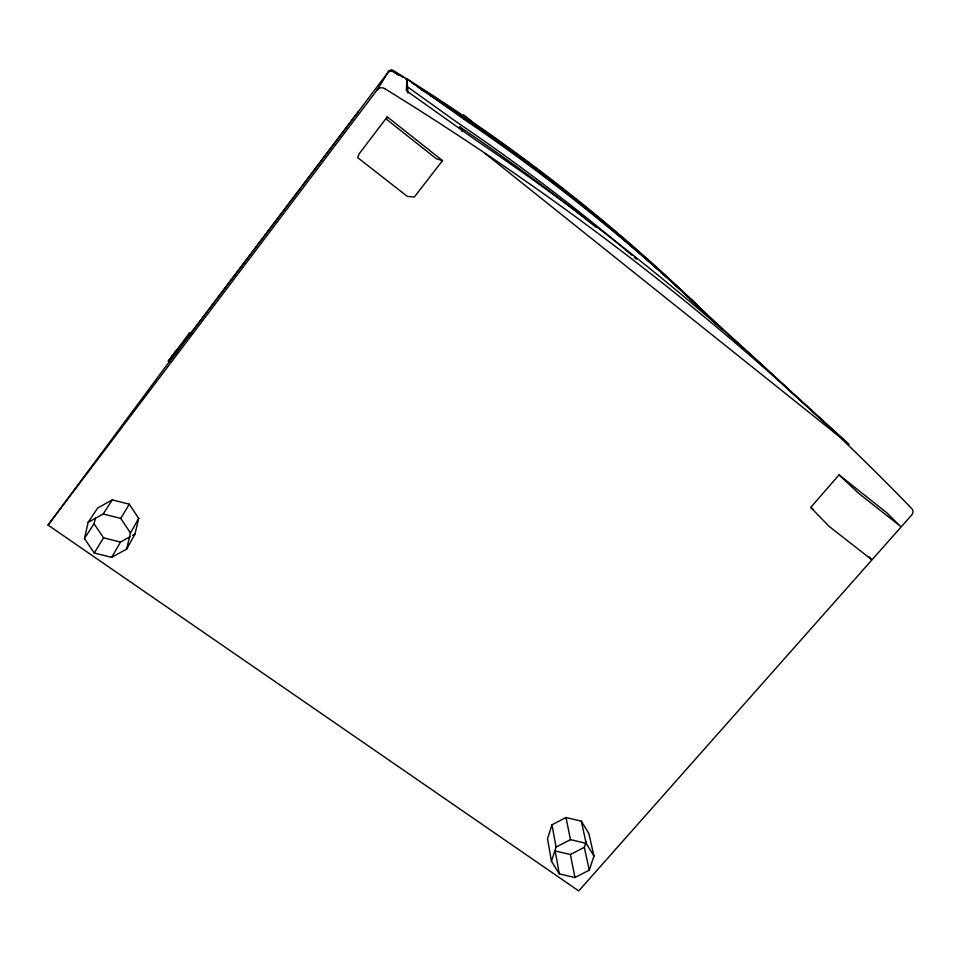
<?xml version="1.0" encoding="UTF-8"?>
<svg xmlns="http://www.w3.org/2000/svg" width="961" height="961" viewBox="0 0 961 961"><rect width="100%" height="100%" fill="white"/><g stroke="black" fill="none" stroke-linecap="round" stroke-linejoin="round"><path stroke-width="1.44" d="M408.005 93.085L406.935 78.682L460.92 117.158A1784.685 1363.599 12.7 0 1 707.284 314.752L848.923 444.402L792.633 393.542A2271.468 1615.285 12.2 0 0 476.62 140.666L406.371 90.706L406.935 78.682M84.46 538.532L88.148 522.352L97.662 507.997L112.281 499.876L129.303 504.189L138.696 518.363L135.008 534.04L126.672 549.091L111.692 557.356L94.25 553.007L84.46 538.532L94.07 523.745L95.379 518.027M126.672 549.091L130.456 532.983L138.696 518.363M387.283 116.846L386.622 119.308L387.8 120.341L436.33 158.733L442.504 160.619L414.347 197.041L407.272 196.368L358.777 158.481L357.624 157.424L359.162 153.82L387.283 116.846L442.504 160.619M551.998 824.778L547.53 838.653L551.458 861.308L559.302 873.885L574.942 877.537L589.273 870.149L593.958 856.011L588.865 833.511L581.297 821.138L566.005 817.511L551.998 824.778L556.059 847.097L551.458 861.308M589.273 870.149L584.324 847.326L586.138 841.8M111.692 557.356L120.461 542.076L130.155 536.718M130.456 532.983L120.762 518.411L129.303 504.189M94.25 553.007L103.536 537.836L94.07 523.745M384.628 88.58C576.348 206.687 755.118 346.44 911.677 508.513A5.273 4.793 -33.5 0 1 911.617 515.096L578.726 890.931L48.05 525.09L377.18 89.89L388.076 72.411A3.88 3.664 51.7 0 1 392.965 71.558L399.055 75.463M88.148 522.352L103.199 513.991L112.281 499.876M48.05 525.09L172.92 356.915L388.628 71.546M191.924 334.32L189.713 332.686L189.077 333.551L191.287 335.173M358.129 111.956L169.292 361.792L168.307 361.072L172.644 355.282M168.307 361.072L189.713 332.686M869.176 556.936L871.183 559.242L829.163 526.424L810.724 507.444L839.025 474.89L886.559 512.561L900.373 526.256L858.365 493.041L839.025 474.89M132.582 535.373L135.008 534.04M556.059 847.097L570.474 839.638L586.186 843.35L593.958 856.011M559.302 873.885L555.17 850.953L570.39 854.521L584.324 847.326M103.536 537.836L120.461 542.076M103.199 513.991L120.762 518.411M403.031 77.252L393.145 71.03A3.796 3.7 75.7 0 0 392.749 70.802M405.494 78.802L407.969 80.364M411.68 82.694L424.029 90.466M399.356 75.39L393.049 71.39A3.856 3.652 51.7 0 0 388.232 72.231M418.251 87.391L423.284 90.598M421.026 89.421L425.915 92.52M465.076 119.164C455.25 112.641 476.8 127.609 467.25 120.666M408.089 87.247L456.968 122.287A1783.808 1361.689 12.7 0 1 632.002 255.35M810.724 507.444L813.042 509.258M485.221 153.544L838.521 435.91M462.337 131.561L459.55 126.744A1871.235 1409.643 12.6 0 1 596.072 227.264M581.297 821.138L586.186 843.35M566.005 817.511L570.474 839.638M570.39 854.521L574.942 877.537M388.652 71.558A3.808 3.7 75.7 0 1 393.481 70.597L425.639 90.863A1634.985 1277.818 12.8 0 1 464.295 116.425M388.328 71.979A3.796 3.7 75.7 0 1 389.71 70.826M390.13 70.658A3.796 3.7 75.7 0 1 392.328 70.646M466.746 118.095A1634.985 1277.818 12.8 0 1 711.032 318.644M713.134 320.734A1634.985 1277.818 12.8 0 1 716.281 323.857M425.267 91.247A1632.823 1276.436 12.8 0 1 437.832 99.403M441.579 101.866A1632.823 1276.436 12.8 0 1 457.712 112.605M458.95 113.434A1632.823 1276.436 12.8 0 1 462.637 115.933M468.776 120.113A1632.823 1276.436 12.8 0 1 476.091 125.146M478.53 126.84A1632.823 1276.436 12.8 0 1 485.798 131.909M489.425 134.456A1632.823 1276.436 12.8 0 1 495.432 138.708M497.834 140.414A1632.823 1276.436 12.8 0 1 506.183 146.408M508.561 148.126A1632.823 1276.436 12.8 0 1 519.204 155.886M521.559 157.616A1632.823 1276.436 12.8 0 1 530.928 164.571M534.424 167.19A1632.823 1276.436 12.8 0 1 542.545 173.328M544.851 175.082A1632.823 1276.436 12.8 0 1 564.828 190.554M575.387 198.915A1632.823 1276.436 12.8 0 1 604.181 222.399M606.451 224.297A1632.823 1276.436 12.8 0 1 608.721 226.195M613.226 230.003A1632.823 1276.436 12.8 0 1 616.602 232.862M619.965 235.721A1632.823 1276.436 12.8 0 1 623.317 238.592M626.656 241.463A1632.823 1276.436 12.8 0 1 629.984 244.346M633.299 247.229A1632.823 1276.436 12.8 0 1 636.602 250.112M640.999 253.98A1632.823 1276.436 12.8 0 1 671.463 281.537M674.766 284.6A1632.823 1276.436 12.8 0 1 680.244 289.729M682.43 291.784A1632.823 1276.436 12.8 0 1 687.86 296.925M690.022 298.991A1632.823 1276.436 12.8 0 1 701.806 310.367M377.168 89.878A5.814 5.67 72.7 0 1 384.628 88.592M428.402 94.142A1353.617 880.805 25.6 0 1 462.89 117.134M466.541 119.62A1353.617 880.805 25.6 0 1 712.738 320.349M717.915 325.407A1353.617 880.805 25.6 0 1 722.047 329.467M634.284 257.296A1783.808 1361.689 12.7 0 1 636.542 259.242M425.807 92.196A1347.262 878.27 25.6 0 1 466.193 119.128M469.809 121.615A1347.262 878.27 25.6 0 1 713.014 320.71M715.08 322.728A1347.262 878.27 25.6 0 1 718.155 325.755M471.346 121.302L463.622 115.14L471.346 121.302M177.701 350.585L174.145 355.378L173.16 354.657L176.74 349.876L177.701 350.585"/></g></svg>
